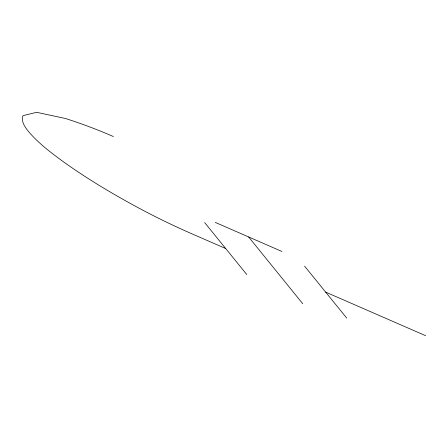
<?xml version="1.0" encoding="UTF-8"?>
<svg xmlns="http://www.w3.org/2000/svg" width="448" height="448" viewBox="0 0 448 448"><rect width="100%" height="100%" fill="white"/><g stroke="black" fill="none" stroke-linecap="round" stroke-linejoin="round"><path stroke-width="0.67" d="M215.303 222.421L281.938 251.468M225.708 248.55L192.394 234.024A191.867 46.418 22 0 1 144.127 210.874A289.856 70.123 22 0 1 50.753 152.27A191.867 46.418 22 0 1 27.961 130.822A122.506 29.635 22 0 1 23.055 115.629L36.618 112.314L65.262 118.457A122.506 29.635 22 0 1 113.389 136.545M325.657 292.118L425.6 335.686M304.584 266.123L346.724 318.114M248.623 236.947L302.742 303.722M204.641 222.555L246.775 274.54"/></g></svg>
